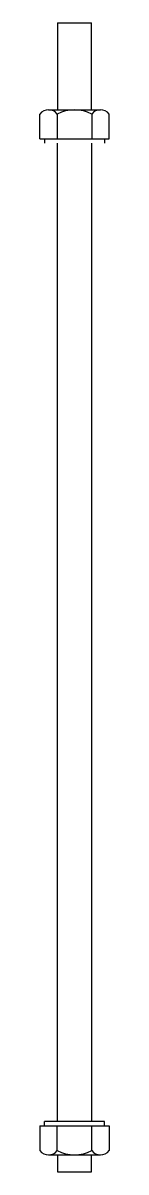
# Model space of a CAD drawing. Extents: x -0.5 to 0.5, y -15 to 1.8.
import ezdxf

# ---------------------------------------------------------------- set-up
doc = ezdxf.new("R2010")
doc.units = 0
doc.header["$MEASUREMENT"] = 0

msp = doc.modelspace()

# ---------------------------------------------------------------- linework, layer by layer
for p, q in [((-0.25, 1.75), (-0.25, 0.484)), ((-0.25, 1.75), (0.25, 1.75)), ((0.25, 0.484), (0.25, 1.75)), ((-0.505, 0.062), (-0.505, 0.422)), ((-0.379, 0.484), (0.379, 0.484)), ((-0.253, 0.422), (-0.253, 0.062)), ((0.253, 0.422), (0.253, 0.062)), ((0.505, 0.062), (0.505, 0.422)), ((-0.505, 0.062), (0.505, 0.062)), ((-0.437, 0.062), (-0.437, 0)), ((-0.25, -14.25), (-0.25, 0)), ((0.25, 0), (0.25, -14.25)), ((0.437, 0.062), (0.437, 0)), ((-0.505, -14.312), (0.505, -14.312)), ((-0.505, -14.312), (-0.505, -14.672)), ((-0.437, -14.312), (-0.437, -14.25)), ((0.437, -14.25), (-0.437, -14.25)), ((-0.253, -14.672), (-0.253, -14.312)), ((0.253, -14.672), (0.253, -14.312)), ((0.437, -14.312), (0.437, -14.25)), ((0.505, -14.312), (0.505, -14.672)), ((-0.379, -14.734), (0.379, -14.734)), ((-0.25, -14.734), (-0.25, -14.984)), ((0.25, -14.984), (0.25, -14.734)), ((-0.25, -14.984), (0.25, -14.984))]:
    msp.add_line(p, q)
for centre, radius, start, end in [((-0.379, 0.326), 0.159, 37.341, 142.659), ((0, -0.057), 0.542, 62.2042, 117.7958), ((0.379, 0.326), 0.159, 37.341, 142.659), ((-0.379, -14.576), 0.159, 217.341, 322.659), ((0, -14.193), 0.542, 242.2042, 297.7958), ((0.379, -14.576), 0.159, 217.341, 322.659)]:
    msp.add_arc(centre, radius, start, end)

doc.saveas('drawing.dxf')
